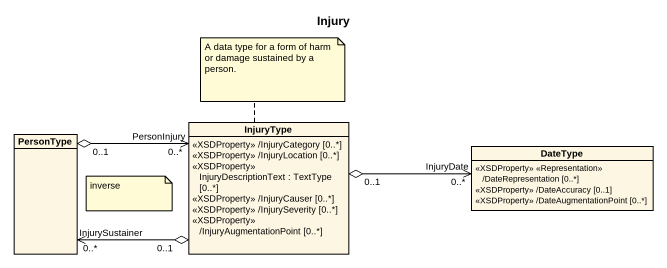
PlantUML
@startuml
title Injury
hide circle
hide empty members
class PersonType
class InjuryType {
  <<XSDProperty>> /InjuryCategory [0..*]
  <<XSDProperty>> /InjuryLocation [0..*]
  <<XSDProperty>> InjuryDescriptionText : TextType [0..*]
  <<XSDProperty>> /InjuryCauser [0..*]
  <<XSDProperty>> /InjurySeverity [0..*]
  <<XSDProperty>> /InjuryAugmentationPoint [0..*]
}
class DateType {
  <<XSDProperty>> <<Representation>> /DateRepresentation [0..*]
  <<XSDProperty>> /DateAccuracy [0..1]
  <<XSDProperty>> /DateAugmentationPoint [0..*]
}
PersonType "0..1" o-right-> "PersonInjury\n0..*" InjuryType
InjuryType "0..1" o-left-> "InjurySustainer\n0..*" PersonType
InjuryType "0..1" o-right-> "InjuryDate\n0..*" DateType
note top of InjuryType : A data type for a form of harm or damage sustained by a person.
note as N2
  inverse
end note
@enduml
